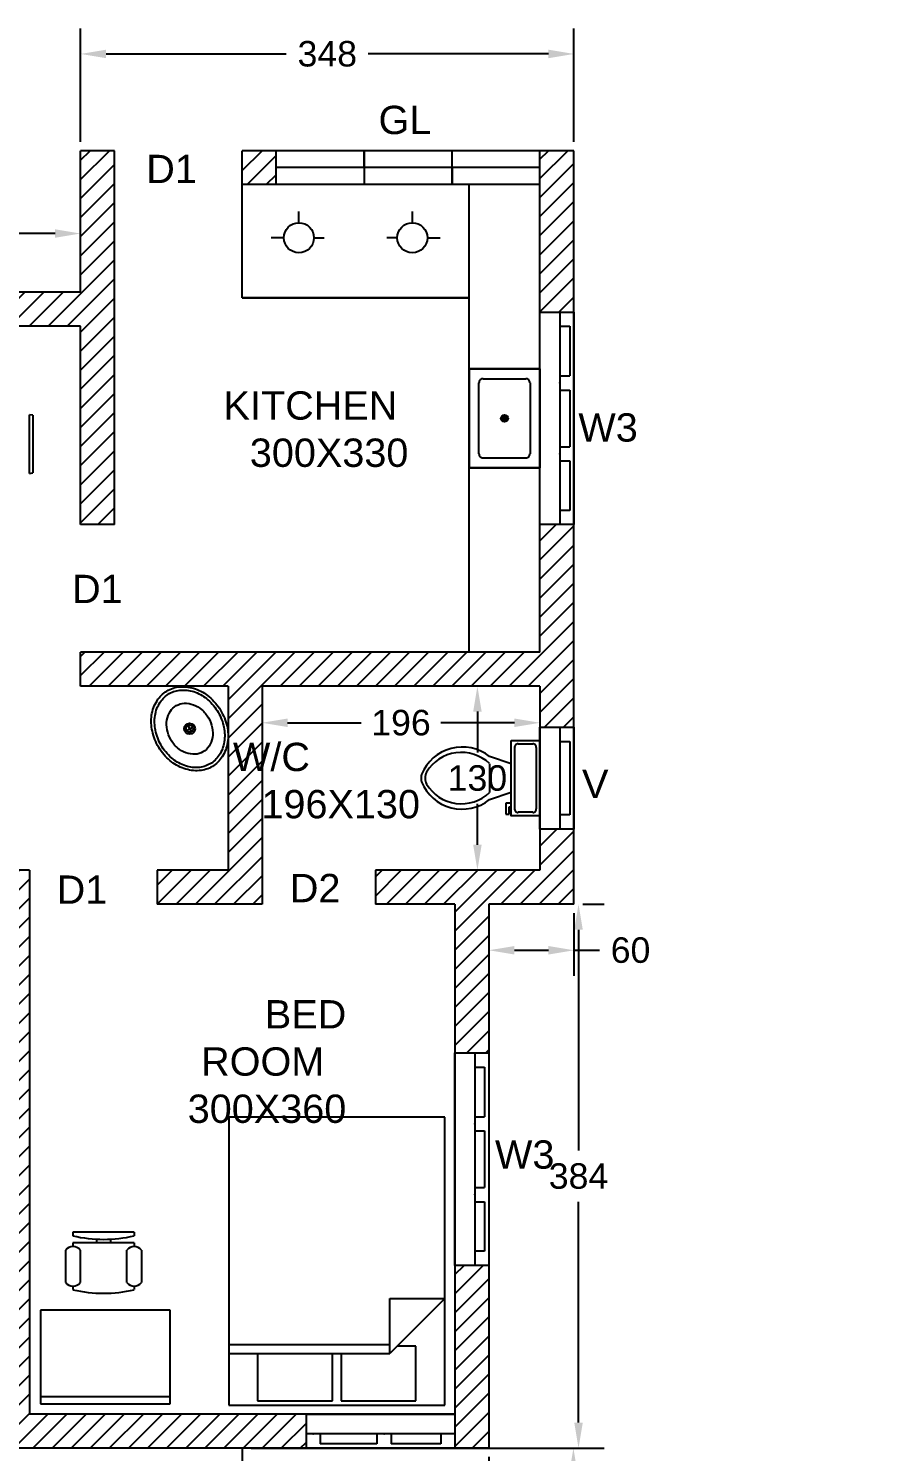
# Model space of a CAD drawing. Header units: inches. Extents: x -2903 to 3367, y -161 to 1064.
# Drawn here: x 672.29 to 678.26, y 568.13 to 578.17 of the extents above; entities that cross this region are included whole.
import ezdxf

# ---------------------------------------------------------------- set-up
doc = ezdxf.new("R2010")
doc.units = ezdxf.units.IN
doc.header["$MEASUREMENT"] = 0
doc.styles.get("Standard").update_dxf_attribs({"font": 'arial.ttf'})
doc.dimstyles.get("Standard").update_dxf_attribs({"dimtxt": 0.18, "dimasz": 0.18, "dimexe": 0.18, "dimexo": 0.0625, "dimgap": 0.09, "dimtad": 0, "dimtih": 1, "dimtoh": 1, "dimdec": 0, "dimlfac": 100, "dimzin": 0, "dimdsep": 46, "dimtxsty": 'Standard', "dimcen": 0.09, "dimadec": 0, "dimazin": 0, "dimtfac": 1, "dimtdec": 0, "dimtofl": 0, "dimtmove": 0, "dimatfit": 3, "dimfxl": 1, "dimtolj": 1, "dimtzin": 0, "dimarcsym": 0})

# ---------------------------------------------------------------- blocks, each defined once
blk = doc.blocks.new('*D617')
at = {"color": 0, "lineweight": -2, "transparency": 16777216}
for p, q in [((673.856, 568.152), (676.31, 568.152)), ((676.13, 567.972), (676.13, 567.463)), ((676.13, 566.592), (676.13, 567.102)), ((673.856, 566.412), (676.31, 566.412))]:
    blk.add_line(p, q, dxfattribs=at)
at = {"color": 0, "transparency": 16777216}
for points in [[(676.1, 567.972), (676.16, 567.972), (676.13, 568.152)], [(676.1, 566.592), (676.16, 566.592), (676.13, 566.412)]]:
    blk.add_solid(points, dxfattribs=at)
at = {"layer": 'Defpoints', "color": 0, "transparency": 16777216}
for p in [(673.794, 568.152), (673.794, 566.412), (676.13, 566.412)]:
    blk.add_point(p, dxfattribs=at)
at = {"color": 0, "transparency": 16777216, "insert": (676.13, 567.282), "char_height": 0.18, "attachment_point": 5}
blk.add_mtext('\\A1;174', dxfattribs=at)
blk = doc.blocks.new('*D618')
at = {"color": 0, "lineweight": -2, "transparency": 16777216}
for p, q in [((673.794, 568.09), (673.794, 565.719)), ((675.534, 568.09), (675.534, 565.719)), ((673.974, 565.899), (674.384, 565.899)), ((675.354, 565.899), (674.944, 565.899))]:
    blk.add_line(p, q, dxfattribs=at)
at = {"color": 0, "transparency": 16777216}
for points in [[(673.974, 565.929), (673.974, 565.869), (673.794, 565.899)], [(675.354, 565.929), (675.354, 565.869), (675.534, 565.899)]]:
    blk.add_solid(points, dxfattribs=at)
at = {"layer": 'Defpoints', "color": 0, "transparency": 16777216}
for p in [(673.794, 568.152), (675.534, 568.152), (673.794, 565.899)]:
    blk.add_point(p, dxfattribs=at)
at = {"color": 0, "transparency": 16777216, "insert": (674.664, 565.899), "char_height": 0.18, "attachment_point": 5}
blk.add_mtext('\\A1;174', dxfattribs=at)
blk = doc.blocks.new('*D626')
at = {"color": 0, "lineweight": -2, "transparency": 16777216}
for p, q in [((666.174, 576.375), (666.174, 576.907)), ((672.654, 576.375), (672.654, 576.907)), ((666.354, 576.727), (669.093, 576.727)), ((672.474, 576.727), (669.672, 576.727))]:
    blk.add_line(p, q, dxfattribs=at)
at = {"color": 0, "transparency": 16777216}
for points in [[(666.354, 576.757), (666.354, 576.697), (666.174, 576.727)], [(672.474, 576.757), (672.474, 576.697), (672.654, 576.727)]]:
    blk.add_solid(points, dxfattribs=at)
at = {"layer": 'Defpoints', "color": 0, "transparency": 16777216}
for p in [(666.174, 576.727), (666.174, 576.312), (672.654, 576.312)]:
    blk.add_point(p, dxfattribs=at)
at = {"color": 0, "transparency": 16777216, "insert": (669.382, 576.727), "char_height": 0.18, "attachment_point": 5}
blk.add_mtext('\\A1;648', dxfattribs=at)
blk = doc.blocks.new('*D628')
at = {"color": 0, "lineweight": -2, "transparency": 16777216}
for p, q in [((672.654, 577.375), (672.654, 578.175)), ((676.134, 577.375), (676.134, 578.175)), ((672.834, 577.995), (674.105, 577.995)), ((675.954, 577.995), (674.683, 577.995))]:
    blk.add_line(p, q, dxfattribs=at)
at = {"color": 0, "transparency": 16777216}
for points in [[(672.834, 578.025), (672.834, 577.965), (672.654, 577.995)], [(675.954, 578.025), (675.954, 577.965), (676.134, 577.995)]]:
    blk.add_solid(points, dxfattribs=at)
at = {"layer": 'Defpoints', "color": 0, "transparency": 16777216}
for p in [(672.654, 577.995), (672.654, 577.312), (676.134, 577.312)]:
    blk.add_point(p, dxfattribs=at)
at = {"color": 0, "transparency": 16777216, "insert": (674.394, 577.995), "char_height": 0.18, "attachment_point": 5}
blk.add_mtext('\\A1;348', dxfattribs=at)
blk = doc.blocks.new('*D629')
at = {"color": 0, "lineweight": -2, "transparency": 16777216}
for p, q in [((675.534, 571.93), (675.534, 571.487)), ((676.134, 571.93), (676.134, 571.487)), ((675.714, 571.667), (675.954, 571.667)), ((676.134, 571.667), (676.314, 571.667))]:
    blk.add_line(p, q, dxfattribs=at)
at = {"color": 0, "transparency": 16777216}
for points in [[(675.714, 571.697), (675.714, 571.637), (675.534, 571.667)], [(675.954, 571.697), (675.954, 571.637), (676.134, 571.667)]]:
    blk.add_solid(points, dxfattribs=at)
at = {"layer": 'Defpoints', "color": 0, "transparency": 16777216}
for p in [(675.534, 571.992), (676.134, 571.992), (676.134, 571.667)]:
    blk.add_point(p, dxfattribs=at)
at = {"color": 0, "transparency": 16777216, "insert": (676.533, 571.667), "char_height": 0.18, "attachment_point": 5}
blk.add_mtext('\\A1;60', dxfattribs=at)
blk = doc.blocks.new('*D616')
at = {"color": 0, "lineweight": -2, "transparency": 16777216}
for p, q in [((676.196, 571.992), (676.346, 571.992)), ((676.166, 571.812), (676.166, 570.254)), ((676.166, 568.332), (676.166, 569.89)), ((675.596, 568.152), (676.346, 568.152))]:
    blk.add_line(p, q, dxfattribs=at)
at = {"color": 0, "transparency": 16777216}
for points in [[(676.136, 571.812), (676.196, 571.812), (676.166, 571.992)], [(676.136, 568.332), (676.196, 568.332), (676.166, 568.152)]]:
    blk.add_solid(points, dxfattribs=at)
at = {"layer": 'Defpoints', "color": 0, "transparency": 16777216}
for p in [(676.134, 571.992), (675.534, 568.152), (676.166, 568.152)]:
    blk.add_point(p, dxfattribs=at)
at = {"color": 0, "transparency": 16777216, "insert": (676.166, 570.072), "char_height": 0.18, "attachment_point": 5}
blk.add_mtext('\\A1;384', dxfattribs=at)
blk = doc.blocks.new('*D630')
at = {"color": 0, "lineweight": -2, "transparency": 16777216}
for p, q in [((673.934, 573.47), (673.934, 573.093)), ((675.894, 573.47), (675.894, 573.093)), ((674.114, 573.273), (674.634, 573.273)), ((675.714, 573.273), (675.194, 573.273))]:
    blk.add_line(p, q, dxfattribs=at)
at = {"color": 0, "transparency": 16777216}
for points in [[(674.114, 573.303), (674.114, 573.243), (673.934, 573.273)], [(675.714, 573.303), (675.714, 573.243), (675.894, 573.273)]]:
    blk.add_solid(points, dxfattribs=at)
at = {"layer": 'Defpoints', "color": 0, "transparency": 16777216}
for p in [(673.934, 573.532), (675.894, 573.532), (675.894, 573.273)]:
    blk.add_point(p, dxfattribs=at)
at = {"color": 0, "transparency": 16777216, "insert": (674.914, 573.273), "char_height": 0.18, "attachment_point": 5}
blk.add_mtext('\\A1;196', dxfattribs=at)
blk = doc.blocks.new('*D631')
at = {"color": 0, "lineweight": -2, "transparency": 16777216}
for p, q in [((675.831, 573.532), (675.273, 573.532)), ((675.453, 573.352), (675.453, 573.064)), ((675.453, 572.412), (675.453, 572.7)), ((675.831, 572.232), (675.273, 572.232))]:
    blk.add_line(p, q, dxfattribs=at)
at = {"color": 0, "transparency": 16777216}
for points in [[(675.423, 573.352), (675.483, 573.352), (675.453, 573.532)], [(675.423, 572.412), (675.483, 572.412), (675.453, 572.232)]]:
    blk.add_solid(points, dxfattribs=at)
at = {"layer": 'Defpoints', "color": 0, "transparency": 16777216}
for p in [(675.894, 573.532), (675.453, 572.232), (675.894, 572.232)]:
    blk.add_point(p, dxfattribs=at)
at = {"color": 0, "transparency": 16777216, "insert": (675.453, 572.882), "char_height": 0.18, "attachment_point": 5}
blk.add_mtext('\\A1;130', dxfattribs=at)

msp = doc.modelspace()

# ---------------------------------------------------------------- hatches: boundary and pattern name
h = msp.add_hatch()
h.set_pattern_fill('ANSI31', color=256, scale=0.03, style=0)
h.set_pattern_definition([(45, (-1200.15947, -1210.70608), (-0.067351921, 0.067351921), [])])
h.paths.add_polyline_path([(673.794, 577.312), (674.034, 577.312), (674.034, 577.072), (673.794, 577.072)])
h.paths.add_polyline_path([(668.814, 568.842), (669.054, 568.842), (669.054, 568.392), (669.804, 568.392), (669.804, 568.152), (668.814, 568.152)])
h.paths.add_polyline_path([(666.174, 576.312), (667.164, 576.312), (667.164, 576.072), (666.414, 576.072), (666.414, 575.322), (666.174, 575.322)])
h.paths.add_polyline_path([(666.774, 571.572), (667.014, 571.572), (667.014, 571.032), (670.714, 571.032), (670.714, 570.792), (669.054, 570.792), (669.054, 570.342), (668.814, 570.342), (668.814, 570.792), (666.774, 570.792)])
h.paths.add_polyline_path([(675.894, 577.312), (676.134, 577.312), (676.134, 576.172), (675.894, 576.172)])
h.paths.add_polyline_path([(672.654, 577.312), (672.894, 577.312), (672.894, 574.672), (672.654, 574.672), (672.654, 576.072), (671.904, 576.072), (671.904, 576.312), (672.654, 576.312)])
h.paths.add_polyline_path([(668.664, 576.312), (670.404, 576.312), (670.404, 576.072), (669.654, 576.072), (669.654, 572.832), (669.414, 572.832), (669.414, 576.072), (668.664, 576.072)])
h.paths.add_polyline_path([(673.694, 573.169, 0.018332), (673.694, 573.192), (673.694, 573.532), (672.654, 573.532), (672.654, 573.772), (675.894, 573.772), (675.894, 574.672), (676.134, 574.672), (676.134, 573.242), (675.894, 573.242), (675.894, 573.532), (673.934, 573.532), (673.934, 571.992), (673.194, 571.992), (673.194, 572.232), (673.694, 572.232)])
h.paths.add_polyline_path([(675.294, 571.992), (674.734, 571.992), (674.734, 572.232), (675.894, 572.232), (675.894, 572.522), (676.134, 572.522), (676.134, 571.992), (675.534, 571.992), (675.534, 570.942), (675.294, 570.942)])
h.paths.add_polyline_path([(672.054, 572.232), (672.294, 572.232), (672.294, 568.392), (674.244, 568.392), (674.244, 568.152), (672.054, 568.152)])
h.paths.add_polyline_path([(675.294, 569.442), (675.534, 569.442), (675.534, 568.152), (675.294, 568.152), (675.294, 568.392)])
h.paths.add_polyline_path([(676.567, 567.096), (675.708, 567.096), (675.708, 567.467), (676.567, 567.467)], flags=9)
h.paths.add_polyline_path([(675.101, 565.712), (674.242, 565.712), (674.242, 566.083), (675.101, 566.083)], flags=9)
h.paths.add_polyline_path([(672.333, 565.729), (671.474, 565.729), (671.474, 566.1), (672.333, 566.1)], flags=9)
h.paths.add_polyline_path([(669.851, 565.729), (668.992, 565.729), (668.992, 566.1), (669.851, 566.1)], flags=9)
h.paths.add_polyline_path([(667.905, 569.286), (667.046, 569.286), (667.046, 569.657), (667.905, 569.657)], flags=9)
h.paths.add_polyline_path([(667.915, 567.096), (667.056, 567.096), (667.056, 567.467), (667.915, 567.467)], flags=9)
h.paths.add_polyline_path([(668.221, 565.729), (667.362, 565.729), (667.362, 566.1), (668.221, 566.1)], flags=9)
h.paths.add_polyline_path([(665.948, 571.626), (665.089, 571.626), (665.089, 571.997), (665.948, 571.997)], flags=9)
h.paths.add_polyline_path([(665.935, 574.386), (665.076, 574.386), (665.076, 574.757), (665.935, 574.757)], flags=9)
h.paths.add_polyline_path([(665.959, 570.162), (665.1, 570.162), (665.1, 570.533), (665.959, 570.533)], flags=9)
h.paths.add_polyline_path([(677.275, 574.466), (676.415, 574.466), (676.415, 574.837), (677.275, 574.837)], flags=9)
h.paths.add_polyline_path([(677.206, 571.48), (676.347, 571.48), (676.347, 571.851), (677.206, 571.851)], flags=9)
h.paths.add_polyline_path([(677.612, 569.886), (676.753, 569.886), (676.753, 570.257), (677.612, 570.257)], flags=9)
h.paths.add_polyline_path([(675.029, 567.791), (674.51, 567.791), (674.51, 568.203), (675.029, 568.203)], flags=9)
h.paths.add_polyline_path([(674.626, 564.107), (668.228, 564.107), (668.228, 564.932), (674.626, 564.932)], flags=9)
h.paths.add_polyline_path([(675.053, 560.919), (671.444, 560.919), (671.444, 562.85), (675.053, 562.85)], flags=9)
h.paths.add_polyline_path([(678.261, 560.61), (675.763, 560.61), (675.763, 562.85), (678.261, 562.85)], flags=9)
h.paths.add_polyline_path([(670.942, 562.334), (668.849, 562.334), (668.849, 562.868), (670.942, 562.868)], flags=25)
h.paths.add_polyline_path([(670.942, 562.334), (668.849, 562.334), (668.849, 562.868), (670.942, 562.868)], flags=25)
h.paths.add_polyline_path([(675.193, 577.317), (674.72, 577.317), (674.72, 577.729), (675.193, 577.729)], flags=9)
h.paths.add_polyline_path([(666.762, 571.697), (666.476, 571.697), (666.476, 572.109), (666.762, 572.109)], flags=9)
h.paths.add_polyline_path([(676.428, 572.631), (676.142, 572.631), (676.142, 573.044), (676.428, 573.044)], flags=9)
h.paths.add_polyline_path([(668.796, 569.364), (668.277, 569.364), (668.277, 569.776), (668.796, 569.776)], flags=9)
h.paths.add_polyline_path([(666.16, 574.275), (665.641, 574.275), (665.641, 574.687), (666.16, 574.687)], flags=9)
h.paths.add_polyline_path([(668.059, 576.309), (667.54, 576.309), (667.54, 576.721), (668.059, 576.721)], flags=9)
h.paths.add_polyline_path([(671.402, 576.284), (670.883, 576.284), (670.883, 576.696), (671.402, 576.696)], flags=9)
h.paths.add_polyline_path([(676.638, 575.148), (676.118, 575.148), (676.118, 575.561), (676.638, 575.561)], flags=9)
h.paths.add_polyline_path([(676.049, 570.015), (675.53, 570.015), (675.53, 570.428), (676.049, 570.428)], flags=9)
h.paths.add_polyline_path([(674.558, 571.895), (674.101, 571.895), (674.101, 572.308), (674.558, 572.308)], flags=9)
h.paths.add_polyline_path([(673.545, 576.973), (673.088, 576.973), (673.088, 577.386), (673.545, 577.386)], flags=9)
h.paths.add_polyline_path([(673.023, 574.008), (672.566, 574.008), (672.566, 574.42), (673.023, 574.42)], flags=9)
h.paths.add_polyline_path([(672.914, 571.885), (672.457, 571.885), (672.457, 572.298), (672.914, 572.298)], flags=9)
h.paths.add_polyline_path([(669.157, 572.792), (668.7, 572.792), (668.7, 573.204), (669.157, 573.204)], flags=9)
h.paths.add_polyline_path([(671.353, 567.697), (670.632, 567.697), (670.632, 568.109), (671.353, 568.109)], flags=9)
h.paths.add_polyline_path([(671.587, 570.671), (671.269, 570.671), (671.269, 571.083), (671.587, 571.083)], flags=9)
h.paths.add_polyline_path([(667.802, 571.208), (667.159, 571.208), (667.159, 571.62), (667.802, 571.62)], flags=9)
h.paths.add_polyline_path([(675.129, 572.485), (673.91, 572.485), (673.91, 573.231), (675.129, 573.231)], flags=25)
h.paths.add_polyline_path([(675.037, 574.967), (673.71, 574.967), (673.71, 575.713), (675.037, 575.713)], flags=9)
h.paths.add_polyline_path([(669.125, 573.229), (667.504, 573.229), (667.504, 573.975), (669.125, 573.975)], flags=9)
h.paths.add_polyline_path([(671.845, 573.833), (670.617, 573.833), (670.617, 574.579), (671.845, 574.579)], flags=9)
h.paths.add_polyline_path([(671.975, 569.132), (670.747, 569.132), (670.747, 569.878), (671.975, 569.878)], flags=9)
h.paths.add_polyline_path([(674.598, 570.668), (672.977, 570.668), (672.977, 571.415), (674.598, 571.415)], flags=9)
h.paths.add_polyline_path([(672.609, 567.031), (671.39, 567.031), (671.39, 567.777), (672.609, 567.777)], flags=9)
h.paths.add_polyline_path([(667.814, 573.072), (667.814, 572.832), (668.514, 572.832), (668.514, 573.072)])
h.paths.add_polyline_path([(667.014, 573.072), (667.014, 572.292), (666.774, 572.292), (666.774, 572.832), (666.174, 572.832), (666.174, 573.822), (666.414, 573.822), (666.414, 573.072)])

# ---------------------------------------------------------------- linework, layer by layer
for p, q in [((672.654, 576.312), (672.654, 577.312)), ((672.894, 577.312), (672.654, 577.312)), ((672.894, 574.672), (672.894, 577.312)), ((673.794, 576.272), (673.794, 577.312)), ((674.034, 577.312), (673.794, 577.312)), ((675.894, 573.772), (675.894, 577.312)), ((676.134, 577.312), (675.894, 577.312)), ((676.134, 571.992), (676.134, 577.312)), ((674.034, 577.072), (673.794, 577.072)), ((675.394, 573.772), (675.394, 577.072)), ((675.002, 576.592), (675.002, 576.592)), ((672.654, 576.312), (666.174, 576.312)), ((675.394, 576.272), (673.794, 576.272)), ((672.654, 576.072), (669.654, 576.072)), ((672.654, 574.672), (672.654, 576.072)), ((675.894, 575.772), (675.394, 575.772)), ((675.394, 575.772), (675.394, 575.072)), ((675.394, 575.072), (675.894, 575.072)), ((672.894, 574.672), (672.654, 574.672)), ((675.894, 573.772), (672.654, 573.772)), ((672.654, 573.532), (672.654, 573.772)), ((673.694, 573.532), (672.654, 573.532)), ((673.094, 573.532), (672.654, 573.532)), ((673.694, 573.532), (673.694, 572.232)), ((673.934, 573.532), (673.934, 571.992)), ((675.894, 573.532), (673.934, 573.532)), ((675.294, 573.532), (673.934, 573.532)), ((675.894, 573.532), (675.894, 572.232)), ((672.294, 572.232), (672.054, 572.232)), ((672.294, 572.232), (672.294, 568.392)), ((673.194, 572.232), (673.194, 571.992)), ((673.694, 572.232), (673.194, 572.232)), ((674.734, 572.232), (674.734, 571.992)), ((675.894, 572.232), (674.734, 572.232)), ((673.934, 571.992), (673.194, 571.992)), ((675.294, 571.992), (674.734, 571.992)), ((675.294, 571.992), (675.294, 568.392)), ((675.534, 571.992), (675.534, 568.152)), ((676.134, 571.992), (675.534, 571.992)), ((675.294, 568.392), (672.294, 568.392)), ((675.534, 568.152), (672.054, 568.152)), ((673.794, 568.152), (673.794, 566.412))]:
    msp.add_line(p, q)
at = {"color": 30}
for p, q in [((674.034, 577.072), (674.034, 577.312)), ((675.894, 577.312), (674.034, 577.312)), ((674.654, 577.193), (674.654, 577.312)), ((674.654, 577.312), (674.654, 577.072)), ((675.274, 577.072), (675.274, 577.312)), ((675.894, 577.193), (674.034, 577.193)), ((675.274, 577.193), (675.274, 577.072)), ((675.894, 577.072), (674.034, 577.072)), ((675.894, 574.672), (675.894, 576.172)), ((675.894, 576.172), (676.134, 576.172)), ((676.034, 576.172), (676.034, 574.672)), ((676.134, 576.172), (676.134, 574.672)), ((676.034, 576.072), (676.104, 576.072)), ((676.104, 576.072), (676.104, 575.722)), ((675.894, 575.072), (675.894, 575.772)), ((675.894, 575.772), (675.894, 575.072)), ((676.034, 575.722), (676.104, 575.722)), ((676.034, 575.622), (676.104, 575.622)), ((676.104, 575.622), (676.104, 575.222)), ((676.034, 575.222), (676.104, 575.222)), ((676.034, 575.122), (676.104, 575.122)), ((676.104, 575.122), (676.104, 574.772)), ((676.104, 574.772), (676.034, 574.772)), ((676.134, 574.672), (675.894, 574.672)), ((675.894, 572.522), (675.894, 573.242)), ((675.894, 573.242), (676.134, 573.242)), ((676.034, 573.242), (676.034, 572.522)), ((676.134, 573.242), (676.134, 572.522)), ((676.034, 573.142), (676.104, 573.142)), ((676.104, 573.142), (676.104, 572.622)), ((676.104, 572.622), (676.034, 572.622)), ((676.134, 572.522), (675.894, 572.522)), ((675.294, 569.442), (675.294, 570.942)), ((675.294, 570.942), (675.534, 570.942)), ((675.434, 570.942), (675.434, 569.442)), ((675.534, 570.942), (675.534, 569.442)), ((675.434, 570.842), (675.504, 570.842)), ((675.504, 570.842), (675.504, 570.492)), ((675.434, 570.492), (675.504, 570.492)), ((675.434, 570.392), (675.504, 570.392)), ((675.504, 570.392), (675.504, 569.992)), ((675.434, 569.992), (675.504, 569.992)), ((675.434, 569.892), (675.504, 569.892)), ((675.504, 569.892), (675.504, 569.542)), ((675.504, 569.542), (675.434, 569.542)), ((675.534, 569.442), (675.294, 569.442)), ((674.244, 568.392), (675.294, 568.392)), ((674.244, 568.392), (674.244, 568.152)), ((675.294, 568.392), (675.294, 568.152)), ((675.294, 568.392), (675.294, 568.152)), ((675.294, 568.252), (674.244, 568.252)), ((674.344, 568.252), (674.344, 568.182)), ((674.744, 568.252), (674.744, 568.182)), ((674.844, 568.252), (674.844, 568.182)), ((675.194, 568.252), (675.194, 568.182)), ((675.294, 568.152), (674.244, 568.152)), ((674.744, 568.182), (674.344, 568.182)), ((675.194, 568.182), (674.844, 568.182))]:
    msp.add_line(p, q, dxfattribs=at)
at = {"color": 22, "ltscale": 0.001}
for p, q in [((674.194, 576.803), (674.194, 576.882)), ((674.994, 576.803), (674.994, 576.882)), ((674.088, 576.697), (673.998, 576.697)), ((674.3, 576.697), (674.373, 576.697)), ((674.888, 576.697), (674.815, 576.697)), ((675.1, 576.697), (675.19, 576.697))]:
    msp.add_line(p, q, dxfattribs=at)
at = {"ltscale": 0.001}
msp.add_line((673.794, 576.272), (675.394, 576.272), dxfattribs=at)
at = {"color": 22}
for p, q in [((675.394, 575.772), (675.894, 575.772)), ((675.394, 575.072), (675.394, 575.772)), ((675.493, 575.702), (675.794, 575.702)), ((675.464, 575.172), (675.464, 575.673)), ((675.824, 575.673), (675.824, 575.172)), ((675.66, 575.422), (675.627, 575.422)), ((675.644, 575.406), (675.644, 575.439)), ((675.794, 575.142), (675.493, 575.142)), ((675.894, 575.072), (675.394, 575.072)), ((673.401, 573.218), (673.445, 573.243)), ((673.411, 573.253), (673.436, 573.209)), ((675.741, 573.124), (675.843, 573.124)), ((675.691, 572.984), (675.538, 573.035)), ((675.538, 572.984), (675.538, 572.781)), ((675.691, 572.781), (675.538, 572.73)), ((675.653, 572.705), (675.653, 572.628)), ((675.691, 572.705), (675.653, 572.705)), ((675.678, 572.628), (675.678, 572.679)), ((675.678, 572.679), (675.691, 572.679)), ((675.653, 572.628), (675.678, 572.628))]:
    msp.add_line(p, q, dxfattribs=at)
at = {"color": 22, "linetype": 'Continuous'}
for p, q in [((672.293, 575.034), (672.293, 575.448)), ((672.318, 575.444), (672.293, 575.448)), ((672.318, 575.444), (672.318, 575.038)), ((672.293, 575.034), (672.318, 575.038)), ((675.223, 570.488), (673.699, 570.488)), ((673.699, 570.488), (673.699, 568.456)), ((675.223, 568.456), (675.223, 570.488)), ((672.6, 569.677), (672.6, 569.652)), ((673.032, 569.677), (672.6, 569.677)), ((673.032, 569.677), (673.032, 569.652)), ((672.55, 569.321), (672.55, 569.55)), ((672.6, 569.601), (672.6, 569.575)), ((673.032, 569.601), (672.6, 569.601)), ((672.651, 569.55), (672.651, 569.321)), ((672.765, 569.627), (672.765, 569.601)), ((672.867, 569.601), (672.867, 569.628)), ((672.981, 569.321), (672.981, 569.55)), ((673.032, 569.601), (673.032, 569.575)), ((673.083, 569.55), (673.083, 569.321)), ((672.6, 569.296), (672.6, 569.271)), ((673.032, 569.296), (673.032, 569.271)), ((675.223, 569.208), (674.836, 568.821)), ((674.836, 569.208), (675.223, 569.208)), ((674.836, 568.821), (674.836, 569.208)), ((673.286, 569.126), (672.372, 569.126)), ((672.372, 569.126), (672.372, 568.466)), ((673.286, 568.466), (673.286, 569.126)), ((674.836, 568.882), (673.699, 568.882)), ((675.019, 568.872), (674.887, 568.872)), ((675.019, 568.486), (675.019, 568.872)), ((673.699, 568.821), (674.836, 568.821)), ((673.902, 568.821), (673.902, 568.486)), ((674.43, 568.486), (674.43, 568.821)), ((674.491, 568.821), (674.491, 568.486)), ((672.372, 568.517), (673.286, 568.517)), ((672.372, 568.466), (673.286, 568.466)), ((673.699, 568.456), (675.223, 568.456)), ((673.902, 568.486), (674.43, 568.486)), ((674.491, 568.486), (675.019, 568.486))]:
    msp.add_line(p, q, dxfattribs=at)
for points in [[(673.262, 573.497, -0.117634), (673.355, 573.527, -0.104469), (673.464, 573.512, -0.090016), (673.561, 573.456, -0.08192), (673.641, 573.362, -0.08192), (673.687, 573.248, -0.090016), (673.691, 573.136, -0.104469), (673.653, 573.033, -0.117634), (673.584, 572.965, -0.117634), (673.491, 572.935, -0.104469), (673.383, 572.95, -0.090016), (673.285, 573.005, -0.08192), (673.205, 573.099, -0.08192), (673.16, 573.214, -0.090016), (673.155, 573.326, -0.104469), (673.193, 573.429, -0.117634)], [(673.279, 573.479, -0.118622), (673.365, 573.504, -0.104678), (673.464, 573.489, -0.089562), (673.552, 573.435, -0.081185), (673.624, 573.347, -0.081185), (673.665, 573.241, -0.089562), (673.667, 573.138, -0.104678), (673.631, 573.044, -0.118622), (673.567, 572.983, -0.118622), (673.482, 572.957, -0.104678), (673.383, 572.973, -0.089562), (673.294, 573.026, -0.081185), (673.222, 573.114, -0.081185), (673.182, 573.221, -0.089562), (673.179, 573.324, -0.104678), (673.215, 573.418, -0.118622)], [(673.329, 573.394, -0.118283), (673.385, 573.411, -0.104607), (673.451, 573.4, -0.089718), (673.509, 573.365, -0.081436), (673.556, 573.307, -0.081436), (673.582, 573.237, -0.089718), (673.584, 573.169, -0.104607), (673.56, 573.108, -0.118283), (673.517, 573.067, -0.118283), (673.461, 573.051, -0.104607), (673.396, 573.061, -0.089718), (673.337, 573.096, -0.081436), (673.29, 573.154, -0.081436), (673.264, 573.224, -0.089718), (673.263, 573.292, -0.104607), (673.287, 573.354, -0.118283)]]:
    msp.add_lwpolyline(points, format="xyb", close=True, dxfattribs=at)
at = {"color": 22}
msp.add_lwpolyline([(675.691, 573.149), (675.894, 573.149), (675.894, 572.616), (675.691, 572.616)], close=True, dxfattribs=at)
for points in [[(675.716, 572.666), (675.716, 573.098)], [(675.868, 573.098), (675.868, 572.666)], [(675.843, 572.641), (675.741, 572.641)]]:
    msp.add_lwpolyline(points, dxfattribs=at)
at = {"color": 22, "ltscale": 0.001}
for centre in [(674.194, 576.697), (674.994, 576.697)]:
    msp.add_circle(centre, 0.106, dxfattribs=at)
at = {"color": 22}
for centre, radius in [((675.644, 575.422), 0.0249), ((675.644, 575.422), 0.0166), ((673.423, 573.231), 0.0381), ((673.423, 573.231), 0.0254)]:
    msp.add_circle(centre, radius, dxfattribs=at)
for centre, radius, start, end in [((675.493, 575.673), 0.0293, 89.9855, 180.0205), ((675.794, 575.673), 0.0293, 359.9855, 90.0145), ((675.493, 575.172), 0.0293, 179.9855, 270.0845), ((675.794, 575.172), 0.0293, 269.9855, 0.0205), ((675.346, 572.793), 0.309, 51.4693, 157.9716), ((675.738, 573.101), 0.0225, 81.8699, 188.1301), ((675.846, 573.101), 0.0225, 351.8699, 98.1301), ((675.34, 572.776), 0.288, 46.3679, 148.947), ((675.186, 572.882), 0.102, 155.7318, 204.2682), ((675.346, 572.972), 0.309, 202.0286, 308.5309), ((675.34, 572.989), 0.288, 211.0532, 313.6323), ((675.738, 572.663), 0.0225, 171.8699, 278.1301), ((675.846, 572.663), 0.0225, 261.8699, 8.1301)]:
    msp.add_arc(centre, radius, start, end, dxfattribs=at)
msp.add_arc((675.157, 572.882), 0.102, 164.8605, 195.1395)
at = {"color": 22, "linetype": 'Continuous'}
for centre, radius, start, end in [((672.816, 570.556), 0.93, 256.5803, 283.4197), ((672.6, 569.512), 0.0635, 36.8699, 143.1301), ((673.032, 569.512), 0.0635, 36.8699, 143.1301), ((672.6, 569.359), 0.0635, 216.8699, 323.1301), ((672.816, 570.175), 0.93, 256.5803, 283.4197), ((673.032, 569.359), 0.0635, 216.8699, 323.1301)]:
    msp.add_arc(centre, radius, start, end, dxfattribs=at)
at = {"color": 30}
for p in [(674.654, 577.193), (675.274, 577.193), (676.034, 575.672), (676.034, 575.172), (675.434, 570.442), (675.434, 569.942), (674.294, 568.252), (674.794, 568.252)]:
    msp.add_point(p, dxfattribs=at)

# ---------------------------------------------------------------- texts
at = {"char_height": 0.2, "attachment_point": 3}
for s, insert in [('GL', (675.128, 577.629)), ('D1', (673.474, 577.283)), ('KITCHEN  300X330', (674.966, 575.613)), ('W3', (676.584, 575.458)), ('D1', (672.951, 574.318)), ('W/C           196X130', (675.048, 573.132)), ('V', (676.377, 572.941)), ('D1', (672.842, 572.195)), ('D2', (674.487, 572.206)), ('BED ROOM   300X360', (674.528, 571.315)), ('W3', (675.996, 570.325))]:
    msp.add_mtext_dynamic_manual_height_columns(s, width=1.48111, gutter_width=12.5, heights=[0], dxfattribs=dict(at, insert=insert))

# ---------------------------------------------------------------- dimensions: what is measured, and where the dimension line sits
for base, p1, p2, angle, picture, middle in [((672.654, 577.995), (676.134, 577.312), (672.654, 577.312), 180, '*D628', (674.394, 577.995)), ((675.453, 572.232), (675.894, 573.532), (675.894, 572.232), 90, '*D631', (675.453, 572.882)), ((676.134, 571.667), (675.534, 571.992), (676.134, 571.992), 180, '*D629', (676.533, 571.667)), ((676.13, 566.412), (673.794, 568.152), (673.794, 566.412), 90, '*D617', (676.13, 567.282)), ((673.794, 565.899), (675.534, 568.152), (673.794, 568.152), 180, '*D618', (674.664, 565.899))]:
    dim = msp.add_linear_dim(base=base, p1=p1, p2=p2, angle=angle, dimstyle='Standard')
    dim.commit()
    dim.dimension.update_dxf_attribs({"geometry": picture, "text_midpoint": middle})
for base, p1, p2, angle, picture, middle in [((666.174, 576.727), (672.654, 576.312), (666.174, 576.312), 180, '*D626', (669.382, 576.727)), ((676.166, 568.152), (676.134, 571.992), (675.534, 568.152), 90, '*D616', (676.166, 570.072))]:
    dim = msp.add_linear_dim(base=base, p1=p1, p2=p2, angle=angle, dimstyle='Standard')
    dim.commit()
    dim.dimension.update_dxf_attribs({"geometry": picture, "text_midpoint": middle, "dimtype": 160})
dim = msp.add_linear_dim(base=(675.894, 573.273), p1=(673.934, 573.532), p2=(675.894, 573.532), dimstyle='Standard')
dim.commit()
dim.dimension.update_dxf_attribs({"geometry": '*D630', "text_midpoint": (674.914, 573.273)})

doc.saveas('drawing.dxf')
